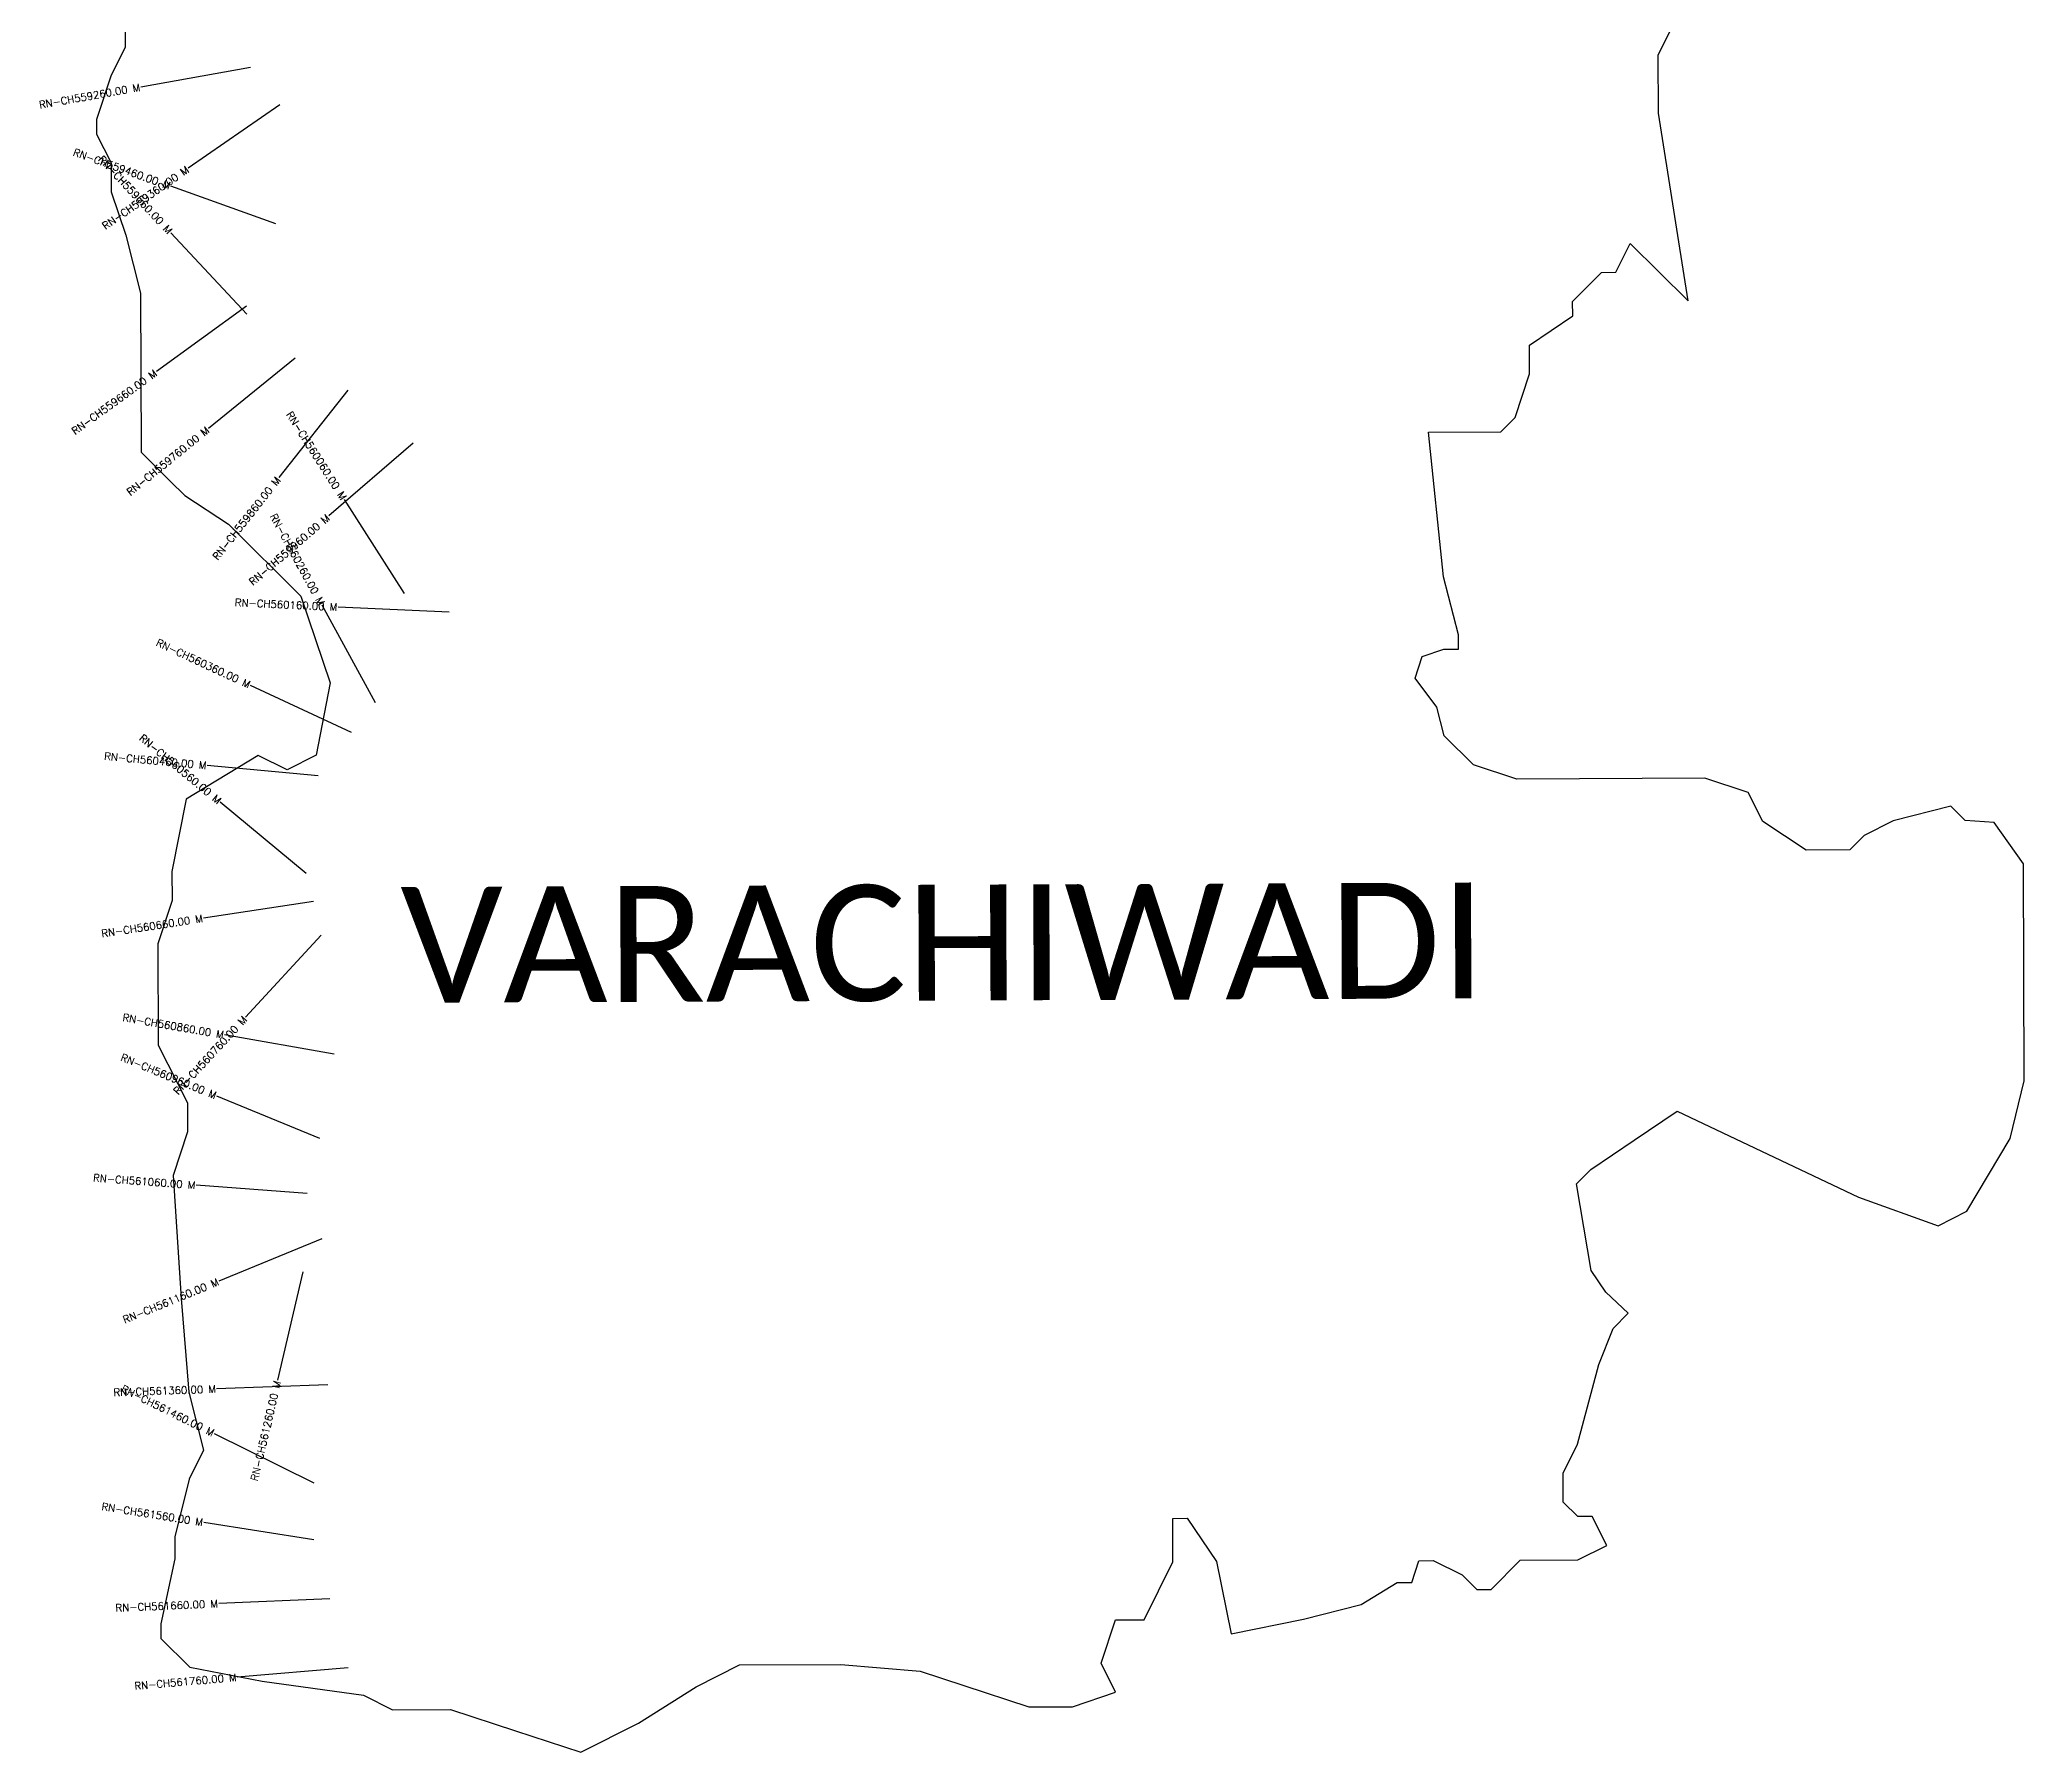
# Model space of a CAD drawing. Header units: metres. Extents: x 319113 to 321821, y 1850875 to 1854892.
# Drawn here: x 319148 to 321821, y 1850875 to 1853181 of the extents above; entities that cross this region are included whole.
import ezdxf
from ezdxf.enums import TextEntityAlignment as Align

# ---------------------------------------------------------------- set-up
doc = ezdxf.new("R2010")
doc.units = ezdxf.units.M
for name, color, linetype in [('CS', 134, 'Continuous'), ('CSMark', 6, 'Continuous'), ('VILLAGE BOUNDRY', 10, 'Continuous'), ('VILLAGE NAME', 250, 'Continuous')]:
    doc.layers.add(name, color=color, linetype=linetype)
doc.styles.get("Standard").update_dxf_attribs({"font": 'simplex.shx'})

msp = doc.modelspace()

# ---------------------------------------------------------------- linework, layer by layer
at = {"layer": 'CS'}
for p, q in [((319432.3, 1853143.6), (319284.5, 1853117.5)), ((319471.8, 1853093.6), (319348.5, 1853008.2)), ((319466.5, 1852933.5), (319325.2, 1852983.8)), ((319427.5, 1852811.7), (319325.1, 1852921.3)), ((319427.2, 1852822.4), (319305.7, 1852734.4)), ((319492.3, 1852752.2), (319375.7, 1852657.9)), ((319563.4, 1852709.5), (319470.5, 1852591.7)), ((319651.5, 1852637.8), (319537.8, 1852539.9)), ((319639.6, 1852435.7), (319558.8, 1852562.1)), ((319600.7, 1852288.3), (319528.9, 1852420)), ((319700.1, 1852410.5), (319550.2, 1852417.3)), ((319568.3, 1852248.5), (319432.3, 1852311.8)), ((319523.3, 1852190.1), (319374, 1852203.9)), ((319507.2, 1852058.7), (319391.7, 1852154.5)), ((319517.4, 1852020.8), (319369.1, 1851998.3)), ((319527.4, 1851975.4), (319425.6, 1851865.2)), ((319545.1, 1851815.4), (319397.3, 1851841.2)), ((319525.6, 1851701.6), (319386.9, 1851758.8)), ((319508.7, 1851627.7), (319359.1, 1851638.7)), ((319528.6, 1851566.5), (319389.8, 1851509.7)), ((319503, 1851522.3), (319468.9, 1851376.2)), ((319536.7, 1851369.9), (319386.8, 1851364.6)), ((319518.1, 1851237.6), (319383.7, 1851304.2)), ((319517.5, 1851161.4), (319369.3, 1851184.7)), ((319539.4, 1851082), (319389.5, 1851075.6)), ((319564, 1850989.2), (319414.6, 1850976.4))]:
    msp.add_line(p, q, dxfattribs=at)
at = {"layer": 'VILLAGE BOUNDRY'}
msp.add_lwpolyline([(319263.2, 1853249), (319263.5, 1853171.1), (319244.2, 1853132.1), (319224.9, 1853073.6), (319225, 1853054), (319244.7, 1853015.2), (319244.9, 1852976.2), (319264.6, 1852917.9), (319284.4, 1852840), (319285.3, 1852625.8), (319324.4, 1852587), (319343.9, 1852567.6), (319402.6, 1852528.9), (319500.3, 1852432), (319539.8, 1852315.2), (319520.8, 1852217.8), (319481.9, 1852198.1), (319442.8, 1852217.5), (319345.7, 1852158.6), (319326.6, 1852061.1), (319326.8, 1852022.2), (319307.6, 1851963.7), (319308.2, 1851827.3), (319347.4, 1851749.6), (319347.6, 1851710.6), (319328.4, 1851652.1), (319338.8, 1851486.5), (319349.1, 1851360), (319368.9, 1851282.2), (319349.6, 1851243.1), (319330.4, 1851165.2), (319330.6, 1851135.9), (319311.5, 1851048.2), (319311.6, 1851028.7), (319350.7, 1850989.9), (319448.1, 1850970.9), (319584.6, 1850952), (319623.6, 1850932.6), (319701.5, 1850933), (319789.3, 1850904.1), (319877.1, 1850875.3), (319954.8, 1850914.6), (320032.5, 1850963.6), (320090.8, 1850993), (320227.2, 1850993.6), (320334.3, 1850984.3), (320392.9, 1850965.1), (320480.7, 1850936.3), (320539.1, 1850936.5), (320597.4, 1850956.3), (320577.8, 1850995.1), (320597, 1851053.6), (320636, 1851053.8), (320674.6, 1851131.9), (320674.3, 1851190.3), (320693.8, 1851190.4), (320733, 1851132.1), (320752.9, 1851034.8), (320850.2, 1851054.7), (320928, 1851074.5), (320976.6, 1851104), (320996.1, 1851104), (321005.7, 1851133.3), (321025.2, 1851133.4), (321064.2, 1851114.1), (321083.8, 1851094.7), (321103.2, 1851094.7), (321142, 1851133.9), (321220, 1851134.2), (321258.8, 1851153.8), (321239.2, 1851192.7), (321219.7, 1851192.6), (321200.1, 1851212), (321200, 1851251), (321219.3, 1851290), (321248, 1851397.3), (321267.3, 1851446), (321287.7, 1851466.4), (321257.4, 1851494.7), (321237.8, 1851523.8), (321217.8, 1851640.7), (321237.2, 1851660.2), (321295.5, 1851699.4), (321353.7, 1851738.6), (321597.7, 1851622.8), (321705, 1851584.2), (321743.8, 1851603.9), (321801.9, 1851701.6), (321821, 1851779.5), (321819.8, 1852071.7), (321780.3, 1852127.4), (321741.6, 1852129.8), (321722.1, 1852149.2), (321644.3, 1852129.4), (321605.4, 1852109.7), (321586, 1852090.2), (321527.5, 1852089.9), (321468.9, 1852128.7), (321449.3, 1852167.5), (321390.8, 1852186.8), (321137.6, 1852185.7), (321079.1, 1852204.9), (321039.9, 1852243.7), (321030, 1852282.6), (321000.7, 1852321.4), (321010.3, 1852350.7), (321039.5, 1852360.6), (321058.9, 1852360.6), (321058.9, 1852380.1), (321039, 1852458), (321018.7, 1852652.7), (321116.1, 1852653.1), (321135.5, 1852672.6), (321154.8, 1852731.1), (321154.6, 1852770.1), (321212.9, 1852809.3), (321212.8, 1852828.8), (321251.5, 1852867.9), (321271, 1852868), (321290.3, 1852907), (321329.5, 1852868.2), (321368.6, 1852829.4), (321328.6, 1853082.5), (321328.2, 1853160.4), (321347.5, 1853199.4)], dxfattribs=at)

# ---------------------------------------------------------------- texts
at = {"layer": 'CSMark'}
for s, rotation, p in [('RN-CH559260.00 M', 10.0142, (319283.6, 1853117.3)), ('RN-CH559460.00 M', 340.4307, (319324.2, 1852984.1)), ('RN-CH559560.00 M', 313.0489, (319324.4, 1852922)), ('RN-CH559360.00 M', 34.7142, (319347.7, 1853007.6)), ('RN-CH559660.00 M', 35.931, (319304.9, 1852733.8)), ('RN-CH560060.00 M', 302.5567, (319558.3, 1852562.9)), ('RN-CH559760.00 M', 38.9617, (319374.9, 1852657.3)), ('RN-CH559860.00 M', 51.7144, (319469.8, 1852590.9)), ('RN-CH559960.00 M', 40.7088, (319537, 1852539.3)), ('RN-CH560260.00 M', 298.5932, (319528.5, 1852420.9)), ('RN-CH560160.00 M', 357.4118, (319549.2, 1852417.3)), ('RN-CH560360.00 M', 335.0345, (319431.4, 1852312.2)), ('RN-CH560560.00 M', 320.3534, (319390.9, 1852155.1)), ('RN-CH560460.00 M', 354.7351, (319373, 1852204)), ('RN-CH560660.00 M', 8.6442, (319368.1, 1851998.2)), ('RN-CH560860.00 M', 350.1292, (319396.3, 1851841.3)), ('RN-CH560760.00 M', 47.2638, (319425, 1851864.4)), ('RN-CH560960.00 M', 337.5957, (319386, 1851759.2)), ('RN-CH561060.00 M', 355.7988, (319358.1, 1851638.8)), ('RN-CH561160.00 M', 22.2625, (319388.9, 1851509.3)), ('RN-CH561360.00 M', 2.0277, (319385.8, 1851364.6)), ('RN-CH561460.00 M', 333.6317, (319382.8, 1851304.6)), ('RN-CH561260.00 M', 76.8458, (319468.6, 1851375.3)), ('RN-CH561560.00 M', 351.0474, (319368.3, 1851184.9)), ('RN-CH561660.00 M', 2.4575, (319388.5, 1851075.5)), ('RN-CH561760.00 M', 4.9175, (319413.6, 1850976.3))]:
    msp.add_text(s, height=10, rotation=rotation, dxfattribs=at).set_placement(p, align=Align.MIDDLE_RIGHT)
at = {"layer": 'VILLAGE NAME', "insert": (319634.2, 1852040.3), "char_height": 155.989, "attachment_point": 1, "rotation": 0.2435}
msp.add_mtext_dynamic_manual_height_columns('{\\fCalibri|b0|i0|c0|p34;VARACHIWADI}', width=2190.592, gutter_width=779.9, heights=[0], dxfattribs=at)

doc.saveas('drawing.dxf')
